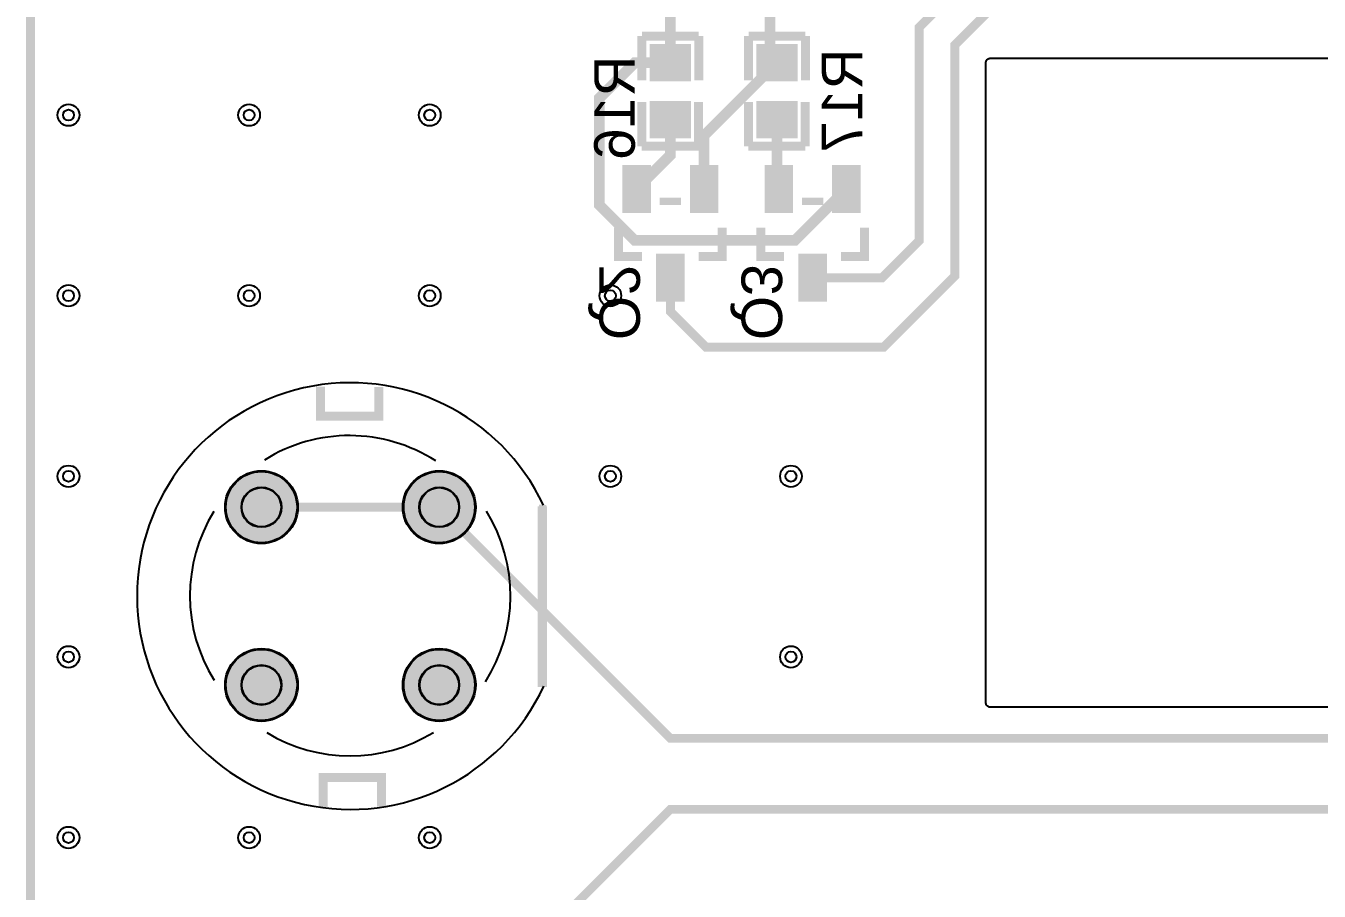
# Model space of a CAD drawing. Header units: millimetres. Extents: x -1 to 100, y 0 to 101.
# Drawn here: x -0.13 to 36.25, y 51.7 to 76.04 of the extents above; entities that cross this region are included whole.
import ezdxf

# ---------------------------------------------------------------- set-up
doc = ezdxf.new("R2010")
doc.units = ezdxf.units.MM
for name, color, linetype, true_color in [('BoardOutLine', 7, 'Continuous', 0xff00ff), ('BottomLayer', 7, 'Continuous', 0x0000ff), ('BottomPasteMaskLayer', 7, 'Continuous', 0x800000), ('BottomSilkLayer', 7, 'Continuous', 0x66cc33), ('BottomSolderMaskLayer', 7, 'Continuous', 0xaa00ff), ('Document', 7, 'Continuous', 0xffffff), ('Hole', 7, 'Continuous', 0x222222), ('Multi-Layer', 7, 'Continuous', 0xc0c0c0), ('TopSilkLayer', 7, 'Continuous', 0xffcc00), ('TopSolderMaskLayer', 7, 'Continuous', 0x800080)]:
    doc.layers.add(name, color=color, linetype=linetype, true_color=true_color)
doc.styles.get("Standard").update_dxf_attribs({"font": 'arial.ttf'})

msp = doc.modelspace()

# ---------------------------------------------------------------- hatches: boundary and pattern name
at = {"layer": 'BottomLayer'}
for points in [[(17.45, 75.5), (17.45, 74.5), (18.55, 74.5), (18.55, 75.5)], [(20.45, 75.5), (20.45, 74.5), (21.55, 74.5), (21.55, 75.5)], [(17.45, 73.9), (17.45, 72.9), (18.55, 72.9), (18.55, 73.9)], [(20.45, 73.9), (20.45, 72.9), (21.55, 72.9), (21.55, 73.9)], [(17.4, 72.075), (16.7, 72.075), (16.7, 70.825), (17.4, 70.825)], [(19.3, 72.075), (18.6, 72.075), (18.6, 70.825), (19.3, 70.825)], [(21.4, 72.075), (20.7, 72.075), (20.7, 70.825), (21.4, 70.825)], [(23.3, 72.075), (22.6, 72.075), (22.6, 70.825), (23.3, 70.825)], [(18.35, 69.575), (17.65, 69.575), (17.65, 68.325), (18.35, 68.325)], [(22.35, 69.575), (21.65, 69.575), (21.65, 68.325), (22.35, 68.325)]]:
    msp.add_hatch(color=256, dxfattribs=at).paths.add_polyline_path(points)
at = {"layer": 'BottomPasteMaskLayer'}
for points in [[(17.45, 75.5), (17.45, 74.5), (18.55, 74.5), (18.55, 75.5)], [(20.45, 75.5), (20.45, 74.5), (21.55, 74.5), (21.55, 75.5)], [(17.45, 73.9), (17.45, 72.9), (18.55, 72.9), (18.55, 73.9)], [(20.45, 73.9), (20.45, 72.9), (21.55, 72.9), (21.55, 73.9)], [(17.4, 72.075), (16.7, 72.075), (16.7, 70.825), (17.4, 70.825)], [(19.3, 72.075), (18.6, 72.075), (18.6, 70.825), (19.3, 70.825)], [(21.4, 72.075), (20.7, 72.075), (20.7, 70.825), (21.4, 70.825)], [(23.3, 72.075), (22.6, 72.075), (22.6, 70.825), (23.3, 70.825)], [(18.35, 69.575), (17.65, 69.575), (17.65, 68.325), (18.35, 68.325)], [(22.35, 69.575), (21.65, 69.575), (21.65, 68.325), (22.35, 68.325)]]:
    msp.add_hatch(color=256, dxfattribs=at).paths.add_polyline_path(points)
at = {"layer": 'BottomSolderMaskLayer'}
for points in [[(17.422, 75.523), (17.422, 74.477), (18.578, 74.477), (18.578, 75.523)], [(20.422, 75.523), (20.422, 74.477), (21.578, 74.477), (21.578, 75.523)], [(17.422, 73.923), (17.422, 72.877), (18.578, 72.877), (18.578, 73.923)], [(20.422, 73.923), (20.422, 72.877), (21.578, 72.877), (21.578, 73.923)], [(17.451, 72.125), (16.649, 72.125), (16.649, 70.774), (17.451, 70.774)], [(19.351, 72.125), (18.549, 72.125), (18.549, 70.774), (19.351, 70.774)], [(21.451, 72.125), (20.649, 72.125), (20.649, 70.774), (21.451, 70.774)], [(23.351, 72.125), (22.549, 72.125), (22.549, 70.774), (23.351, 70.774)], [(18.401, 69.626), (17.599, 69.626), (17.599, 68.275), (18.401, 68.275)], [(22.401, 69.626), (21.599, 69.626), (21.599, 68.275), (22.401, 68.275)], [(5.474, 62.5, 1), (7.525, 62.5, 1)], [(10.474, 62.5, 1), (12.525, 62.5, 1)], [(5.474, 57.5, 1), (7.525, 57.5, 1)], [(10.474, 57.5, 1), (12.525, 57.5, 1)]]:
    msp.add_hatch(color=256, dxfattribs=at).paths.add_polyline_path(points)
at = {"layer": 'Document'}
msp.add_hatch(color=256, dxfattribs=at).paths.add_polyline_path([(14.489, 57.47), (14.509, 62.56), (14.309, 62.57), (14.289, 57.47)])
at = {"layer": 'Multi-Layer'}
for points in [[(5.499, 62.5, 1), (7.499, 62.5, 1)], [(10.499, 62.5, 1), (12.499, 62.5, 1)], [(5.499, 57.5, 1), (7.499, 57.5, 1)], [(10.499, 57.5, 1), (12.499, 57.5, 1)]]:
    msp.add_hatch(color=256, dxfattribs=at).paths.add_polyline_path(points)
at = {"layer": 'TopSolderMaskLayer'}
for points in [[(5.474, 62.5, 1), (7.525, 62.5, 1)], [(10.474, 62.5, 1), (12.525, 62.5, 1)], [(5.474, 57.5, 1), (7.525, 57.5, 1)], [(10.474, 57.5, 1), (12.525, 57.5, 1)]]:
    msp.add_hatch(color=256, dxfattribs=at).paths.add_polyline_path(points)

# ---------------------------------------------------------------- linework, layer by layer
at = {"layer": 'BoardOutLine', "const_width": 0.254}
msp.add_lwpolyline([(0, 5), (0, 95)], dxfattribs=at)
at = {"layer": 'BottomLayer'}
for points, const_width in [([(18.499, 78.4), (18, 77.901), (18, 75)], 0.3), ([(20.5, 78.4), (20.5, 77.8), (20.8, 77.5), (20.8, 75.2), (21, 75)], 0.3), ([(21.999, 68.951), (23.95, 68.951), (24.999, 70), (24.999, 75.999), (27, 78.001), (61.999, 78.001), (65.08, 74.92), (66, 74.92)], 0.25), ([(18.001, 68.951), (18.001, 68.001), (18.999, 67), (24.001, 67), (25.999, 68.999), (25.999, 75.499), (27.501, 77), (61.001, 77)], 0.25), ([(22.95, 71.45), (21.5, 70), (17, 70), (16, 71), (16, 74), (17, 75), (18, 75)], 0.3), ([(18.95, 71.45), (18.95, 72.95), (21, 75)], 0.3), ([(17.05, 71.45), (18, 72.4), (18, 73.4)], 0.3), ([(21.05, 71.45), (21, 71.5), (21, 73.4)], 0.3), ([(11.499, 62.499), (17.998, 55.999), (67, 55.999), (74.001, 63), (74.001, 68.999)], 0.25), ([(11.499, 47.501), (17.998, 54.001), (67, 54.001), (74.999, 61.999), (74.999, 68.999)], 0.25), ([(6.499, 62.5), (11.499, 62.5)], 0.25)]:
    msp.add_lwpolyline(points, dxfattribs=dict(at, const_width=const_width))
at = {"layer": 'BottomSilkLayer'}
for points, const_width in [([(17.2, 75.75), (18.8, 75.75)], 0.254), ([(17.2, 74.5), (17.2, 75.75)], 0.254), ([(18.8, 74.5), (18.8, 75.75)], 0.254), ([(20.2, 75.75), (21.8, 75.75)], 0.254), ([(20.2, 74.5), (20.2, 75.75)], 0.254), ([(21.8, 74.5), (21.8, 75.75)], 0.254), ([(17.195, 73.899), (17.195, 72.649)], 0.254), ([(18.795, 73.899), (18.795, 72.649)], 0.254), ([(20.195, 73.899), (20.195, 72.649)], 0.254), ([(21.795, 73.899), (21.795, 72.649)], 0.254), ([(17.195, 72.649), (18.795, 72.649)], 0.254), ([(20.195, 72.649), (21.795, 72.649)], 0.254), ([(17.7, 71.1), (18.3, 71.1)], 0.2), ([(21.7, 71.1), (22.3, 71.1)], 0.2), ([(16.54, 70.365), (16.54, 69.55), (17.2, 69.55)], 0.254), ([(18.8, 69.55), (19.46, 69.55), (18.8, 69.55), (19.46, 69.55), (19.46, 70.365)], 0.254), ([(20.54, 70.365), (20.54, 69.55), (21.2, 69.55)], 0.254), ([(22.8, 69.55), (23.46, 69.55), (22.8, 69.55), (23.46, 69.55), (23.46, 70.365)], 0.254)]:
    msp.add_lwpolyline(points, dxfattribs=dict(at, const_width=const_width))
at = {"layer": 'BottomSolderMaskLayer'}
for centre, radius in [((6.499, 62.5), 1.025), ((11.499, 62.5), 1.025), ((6.499, 62.499), 0.564), ((11.499, 62.499), 0.564), ((6.499, 57.5), 1.025), ((11.499, 57.5), 1.025), ((6.499, 57.499), 0.564), ((11.499, 57.499), 0.564)]:
    msp.add_circle(centre, radius, dxfattribs=at)
at = {"layer": 'Hole'}
for centre in [(1.072, 73.528), (6.152, 73.528), (11.232, 73.528), (1.072, 68.448), (6.152, 68.448), (11.232, 68.448), (16.312, 68.448), (1.072, 63.368), (16.312, 63.368), (21.392, 63.368), (1.072, 58.288), (21.392, 58.288), (1.072, 53.208), (6.152, 53.208), (11.232, 53.208)]:
    msp.add_circle(centre, 0.153, dxfattribs=at)
at = {"layer": 'Multi-Layer'}
msp.add_lwpolyline([(63, 56.873), (27, 56.873), (27, 56.873), (26.983, 56.874), (26.967, 56.877), (26.951, 56.883), (26.936, 56.89), (26.923, 56.899), (26.91, 56.91), (26.899, 56.923), (26.89, 56.936), (26.883, 56.951), (26.877, 56.967), (26.874, 56.983), (26.873, 57), (26.873, 74.999), (26.874, 75.015), (26.878, 75.032), (26.883, 75.047), (26.89, 75.062), (26.899, 75.076), (26.91, 75.089), (26.923, 75.099), (26.937, 75.109), (26.952, 75.116), (26.967, 75.121), (26.984, 75.125), (27, 75.126), (63, 75.127)], dxfattribs=at)
for centre, radius in [((1.072, 73.528), 0.305), ((6.152, 73.528), 0.305), ((11.232, 73.528), 0.305), ((1.072, 68.448), 0.305), ((6.152, 68.448), 0.305), ((11.232, 68.448), 0.305), ((16.312, 68.448), 0.305), ((1.072, 63.368), 0.305), ((16.312, 63.368), 0.305), ((21.392, 63.368), 0.305), ((6.499, 62.5), 1), ((11.499, 62.5), 1), ((6.499, 62.499), 0.55), ((11.499, 62.499), 0.55), ((1.072, 58.288), 0.305), ((21.392, 58.288), 0.305), ((6.499, 57.5), 1), ((11.499, 57.5), 1), ((6.499, 57.499), 0.55), ((11.499, 57.499), 0.55), ((1.072, 53.208), 0.305), ((6.152, 53.208), 0.305), ((11.232, 53.208), 0.305)]:
    msp.add_circle(centre, radius, dxfattribs=at)
at = {"layer": 'TopSilkLayer', "const_width": 0.254}
for points in [[(9.799, 65.88), (9.799, 65.057), (8.16, 65.057), (8.16, 65.892)], [(14.399, 59.979), (14.399, 62.519)], [(14.399, 59.979), (14.399, 57.439)], [(9.877, 54.077), (9.877, 54.899), (8.237, 54.899), (8.237, 54.065)]]:
    msp.add_lwpolyline(points, dxfattribs=at)
at = {"layer": 'TopSilkLayer'}
for centre, radius, start, end in [((9, 60), 6, 25.1908, 335.056), ((8.969, 60.019), 4.494, 57.2649, 122.0892), ((8.99, 60.009), 4.504, 148.251, 211.8716), ((8.989, 60.009), 4.514, 327.5775, 31.7494), ((8.989, 60.019), 4.514, 238.7751, 301.31)]:
    msp.add_arc(centre, radius, start, end, dxfattribs=at)
at = {"layer": 'TopSolderMaskLayer'}
for centre, radius in [((6.499, 62.5), 1.025), ((11.499, 62.5), 1.025), ((6.499, 62.499), 0.564), ((11.499, 62.499), 0.564), ((6.499, 57.5), 1.025), ((11.499, 57.5), 1.025), ((6.499, 57.499), 0.564), ((11.499, 57.499), 0.564)]:
    msp.add_circle(centre, radius, dxfattribs=at)

# ---------------------------------------------------------------- texts
at = {"layer": 'BottomSilkLayer', "text_generation_flag": 2}
for s, rotation, p in [('R16', 90, (17, 75.2)), ('R17', 90, (23.399, 75.399)), ('Q2', 270, (16, 67.2)), ('Q3', 270, (20, 67.2))]:
    msp.add_text(s, height=1.143, rotation=rotation, dxfattribs=at).set_placement(p)

doc.saveas('drawing.dxf')
